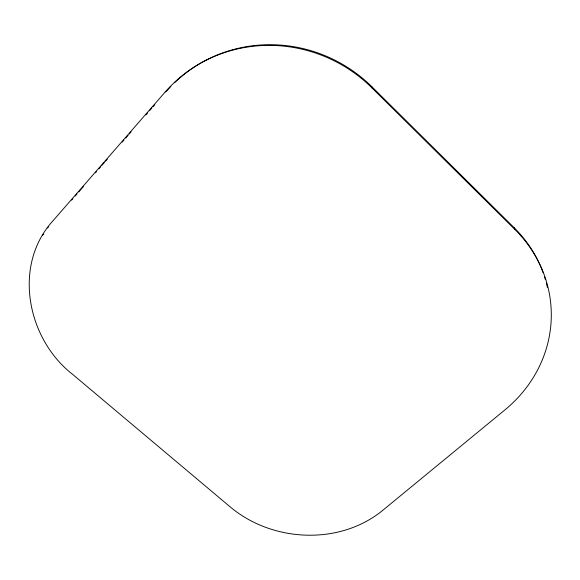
<?xml version="1.0" encoding="UTF-8"?>
<svg xmlns="http://www.w3.org/2000/svg" width="580" height="580" viewBox="0 0 580 580"><rect width="100%" height="100%" fill="white"/><g stroke="black" fill="none" stroke-linecap="round" stroke-linejoin="round"><path stroke-width="0.87" d="M170.882 86.456A141.172 136.452 30.7 0 0 166.75 90.98L165.169 92.01L52.664 221.161C12.463 265.618 27.209 338.959 72.42 374.194L229.774 506.536C271.824 542.314 339.51 545.809 382.793 510.306L504.926 409.9A137.569 126.382 -3.1 0 0 514.982 229.571L371.925 87.87L371.99 86.848A141.172 136.452 30.7 0 0 174.602 82.722M71.63 200.136L72.819 198.773M75.197 196.047L76.981 193.995M78.764 191.951L83.52 186.492M95.41 172.847L96.599 171.484M98.977 168.758L100.76 166.707M101.95 165.344L104.328 162.618M105.516 161.254L107.3 159.203M122.162 142.151L123.946 140.099M125.729 138.054L128.107 135.328M129.297 133.965L131.08 131.914M145.942 114.862L147.726 112.81M149.51 110.766L151.887 108.04M153.076 106.676L154.86 104.625M42.478 235.262L43.834 234.124M47.234 227.998L48.611 226.86M371.99 86.848L514.018 227.57A136.619 125.642 -3.3 0 1 543.134 272.767M514.018 227.57L514.982 229.571M544.577 277.015A136.619 125.642 -3.3 0 1 545.367 279.589M546.331 283.04A136.619 125.642 -3.3 0 1 547.375 287.368M165.169 92.01A142.187 137.337 30.5 0 1 371.925 87.87"/></g></svg>
